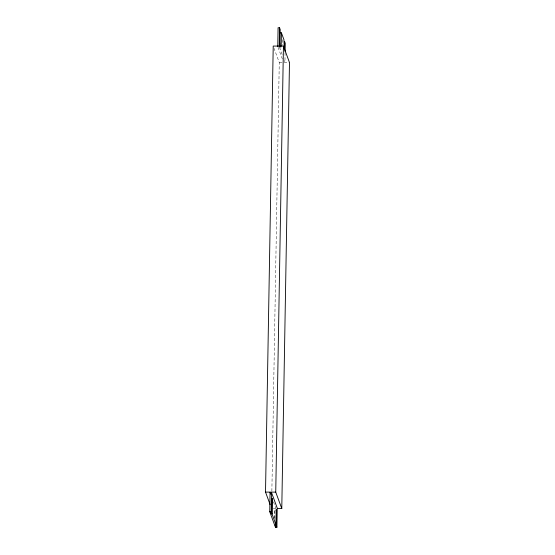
<?xml version="1.0" encoding="UTF-8"?>
<svg xmlns="http://www.w3.org/2000/svg" width="555" height="555" viewBox="0 0 555 555"><rect width="100%" height="100%" fill="white"/><g stroke="black" fill="none" stroke-linecap="round" stroke-linejoin="round"><path stroke-width="0.42" stroke-dasharray="2.77 2.08" d="M271.867 491.196L279.262 62.493L274.08 48.41M274.725 518.148L274.871 509.629L276.328 509.636M274.892 518.606L274.871 509.629M285.097 52.663L284.93 62.056L284.361 60.509M279.706 47.869L281.163 47.876M279.262 62.493L289.481 62.528M273.268 508.526L275.821 508.533M275.037 510.087L276.501 510.094M279.512 47.314L282.363 55.077M278.048 47.314L282.328 58.948M273.49 501.873L275.779 508.075M282.481 39.682L282.738 45.35"/><path stroke-width="0.83" d="M270.125 504.606L265.519 492.091L273.22 46.065L283.438 46.1L289.481 62.528L281.78 508.553L277.528 508.54M272.033 514.013L270.576 514.013L274.607 524.961L276.064 524.968L272.033 514.013L272.13 498.223L271.867 513.562L270.41 513.555L269.737 511.731L270.07 492.562L271.527 492.569L277.236 508.082L276.903 527.25L275.447 527.243L274.774 525.418L276.23 525.425L276.903 527.25M277.764 46.537L278.09 27.75L279.547 27.757L280.219 29.581L279.963 44.608L280.684 46.571M270.41 513.555L270.438 511.849M271.867 513.562L271.194 511.731L271.527 492.569M279.221 46.544L279.547 27.757M279.748 45.364L279.789 42.86M281.191 46.204L281.42 32.849L279.963 32.842M281.78 508.553L275.738 492.125L283.438 46.1M275.447 527.243L275.474 525.578M276.064 524.968L276.328 509.636L276.23 525.425M284.278 49.43L283.938 39.689L281.42 32.849M284.444 49.797L284.583 41.445L285.256 43.269L285.11 51.809M265.519 492.091L275.738 492.125M269.737 511.731L271.194 511.731M270.07 492.562L270.639 494.11"/></g></svg>
